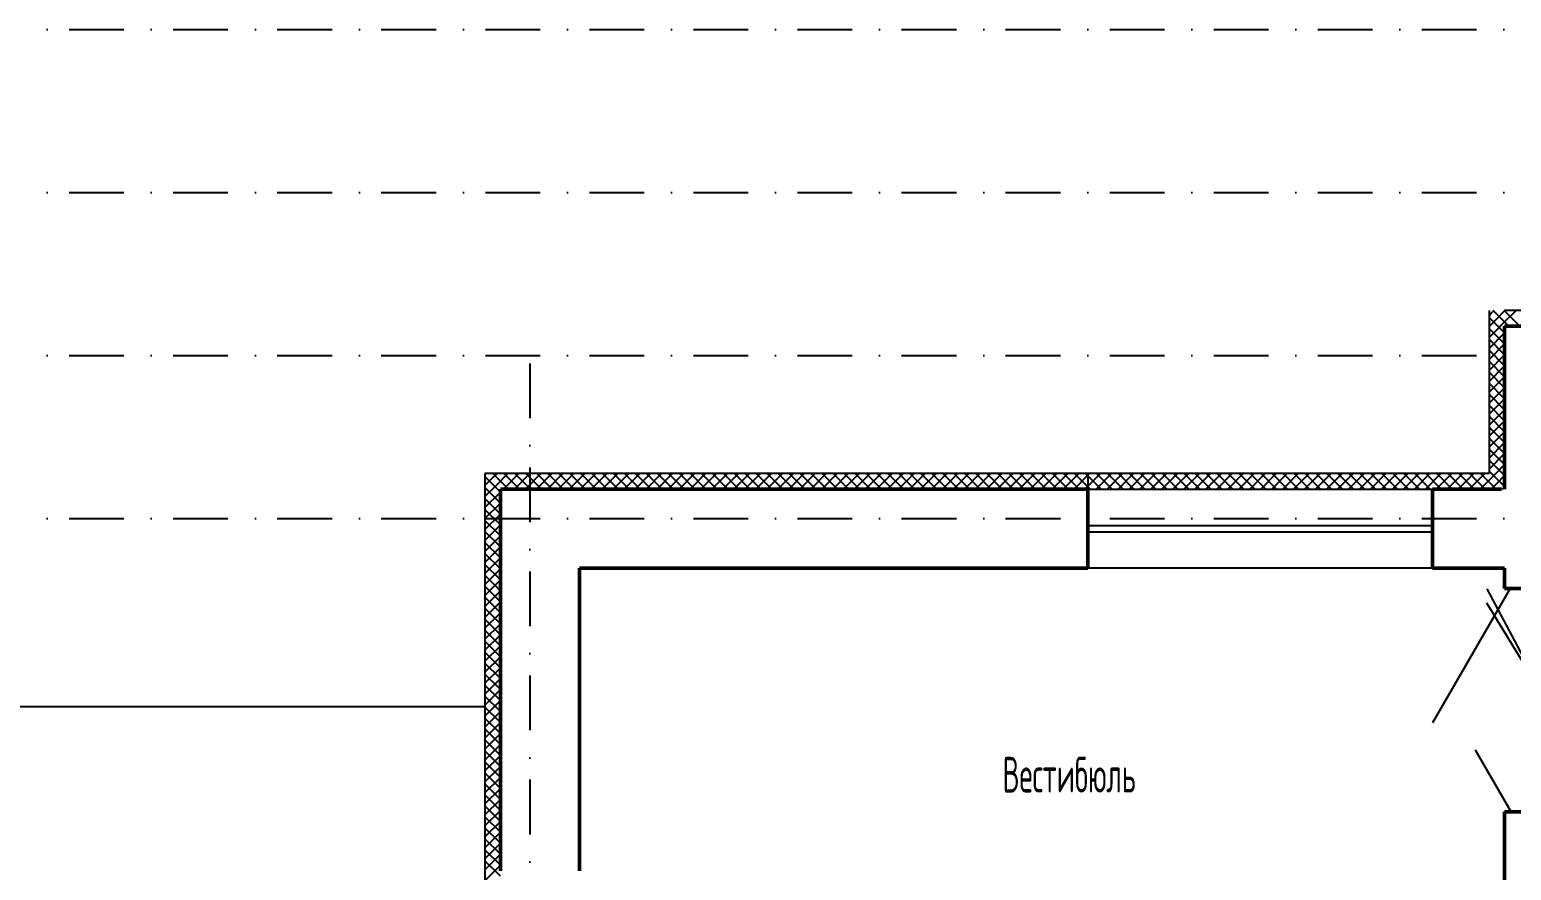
# Model space of a CAD drawing. Extents: x -1560602 to 321118, y -2308202 to -430103.
# Drawn here: x -1544803 to -1535256, y -2112761 to -2107345 of the extents above; entities that cross this region are included whole.
import ezdxf

# ---------------------------------------------------------------- set-up
doc = ezdxf.new("R2010")
doc.units = 0
doc.header["$MEASUREMENT"] = 0
doc.linetypes.add('Dot & Dashed', pattern=[670.277762, 352.777767, -176.388884, 0, -141.111112])
doc.linetypes.add('Штрихпунктирная', pattern=[0.670278, 0.352778, -0.176389, 0, -0.141111])
doc.layers.get('0').update_dxf_attribs({"color": 255, "linetype": 'CONTINUOUS'})
for name, color, linetype in [('Оси', 253, 'Dot & Dashed'), ('отделка', 240, 'CONTINUOUS'), ('Текст', 7, 'CONTINUOUS'), ('Утеплитель', 6, 'CONTINUOUS')]:
    doc.layers.add(name, color=color, linetype=linetype)
doc.layers.add('стены', color=5, linetype='CONTINUOUS', lineweight=50)
doc.styles.get("Standard").update_dxf_attribs({"font": 'spds.shx', "width": 0.7, "height": 250})

msp = doc.modelspace()

# ---------------------------------------------------------------- linework, layer by layer
at = {"color": 0}
for p, q in [((-1535415, -2110946.7, 0), (-1535036.6, -2111659, 0)), ((-1535036.6, -2111659, 0), (-1535415, -2111040.6, 0))]:
    msp.add_line(p, q, dxfattribs=at)
at = {"color": 0, "ltscale": 100}
msp.add_line((-1545589.3, -2111704.8), (-1541869.3, -2111704.8), dxfattribs=at)
at = {"layer": 'Оси', "color": 0, "linetype": 'Штрихпунктирная', "lineweight": -3, "ltscale": 1000}
for p, q in [((-1556614.6, -2107344.8), (-1508549.3, -2107344.8)), ((-1556614.6, -2108394.8), (-1497159.3, -2108394.8)), ((-1556614.6, -2109444.8), (-1497159.3, -2109444.8)), ((-1541579.3, -2109494.8), (-1541579.3, -2132549.8)), ((-1556614.6, -2110494.8), (-1497159.3, -2110494.8))]:
    msp.add_line(p, q, dxfattribs=at)
at = {"layer": 'отделка', "color": 0, "ltscale": 100}
for p, q in [((-1537984.3, -2110304.5), (-1535764.3, -2110304.5)), ((-1537984.3, -2110539.5), (-1535764.3, -2110539.5)), ((-1537984.3, -2110579.5), (-1535764.3, -2110579.5)), ((-1535764.3, -2110814.5), (-1537984.3, -2110814.5)), ((-1535264.3, -2110944.5), (-1535764.3, -2111810.5)), ((-1535256.8, -2112384.5), (-1535486.8, -2111986.1))]:
    msp.add_line(p, q, dxfattribs=at)
at = {"layer": 'стены', "color": 0, "linetype": 'Continuous'}
for p, q in [((-1535299.3, -2109254.4), (-1535299.3, -2110304.5)), ((-1534454.3, -2109254.4), (-1535299.3, -2109254.4)), ((-1537984.3, -2110304.5), (-1541769.3, -2110304.5)), ((-1541769.3, -2110304.5), (-1541769.3, -2112764.6)), ((-1537984.3, -2110304.5), (-1537984.3, -2110374.5)), ((-1537984.3, -2110304.5), (-1537984.3, -2110374.5)), ((-1535320.6, -2110304.5), (-1535764.3, -2110304.5)), ((-1535764.3, -2110304.5), (-1535764.3, -2110374.5)), ((-1535764.3, -2110304.5), (-1535764.3, -2110374.5)), ((-1537984.3, -2110374.5), (-1537984.3, -2110814.5)), ((-1535764.3, -2110374.5), (-1535764.3, -2110814.5)), ((-1541259.3, -2110814.5), (-1537984.3, -2110814.5)), ((-1541259.3, -2112764.6), (-1541259.3, -2110814.5)), ((-1535764.3, -2110814.5), (-1535299.3, -2110814.5)), ((-1535299.3, -2110814.5), (-1535299.3, -2110944.5)), ((-1534919.3, -2110944.5), (-1535299.3, -2110944.5)), ((-1535299.3, -2112384.5), (-1535299.3, -2117874.8)), ((-1531799.3, -2112384.5), (-1535299.3, -2112384.5))]:
    msp.add_line(p, q, dxfattribs=at)
at = {"layer": 'Утеплитель', "color": 0, "linetype": 'Continuous'}
for p, q in [((-1535399.3, -2109154.4), (-1535399.3, -2110204.5)), ((-1535399.3, -2109186.4), (-1535385.3, -2109172.3)), ((-1535343.3, -2109254.4), (-1535399.3, -2109198.5)), ((-1535396.7, -2109254.4), (-1535354.1, -2109211.9)), ((-1535385.3, -2109172.3), (-1535367.4, -2109154.4)), ((-1535299.3, -2109227.7), (-1535372.6, -2109154.4)), ((-1535354.1, -2109211.9), (-1535299.3, -2109157.1)), ((-1535299.3, -2109157), (-1535301.9, -2109154.4)), ((-1534454.3, -2109154.4), (-1535299.3, -2109154.4)), ((-1535299.3, -2109157.1), (-1535296.7, -2109154.4)), ((-1535299.3, -2109227.8), (-1535226, -2109154.4)), ((-1535201.9, -2109254.4), (-1535299.3, -2109157)), ((-1535399.3, -2109257.1), (-1535396.7, -2109254.4)), ((-1535399.3, -2109327.8), (-1535326, -2109254.4)), ((-1535299.3, -2109369.2), (-1535399.3, -2109269.2)), ((-1535399.3, -2109398.5), (-1535299.3, -2109298.5)), ((-1535299.3, -2109298.5), (-1535343.3, -2109254.4)), ((-1535326, -2109254.4), (-1535323, -2109251.5)), ((-1535323, -2109251.5), (-1535299.3, -2109227.8)), ((-1535272.6, -2109254.4), (-1535299.3, -2109227.7)), ((-1535299.3, -2109439.9), (-1535399.3, -2109339.9)), ((-1535399.3, -2109469.2), (-1535299.3, -2109369.2)), ((-1535299.3, -2109510.6), (-1535399.3, -2109410.6)), ((-1535399.3, -2109539.9), (-1535299.3, -2109439.9)), ((-1535299.3, -2109581.3), (-1535399.3, -2109481.3)), ((-1535399.3, -2109610.6), (-1535299.3, -2109510.6)), ((-1535299.3, -2109652), (-1535399.3, -2109552)), ((-1535399.3, -2109681.3), (-1535299.3, -2109581.3)), ((-1535299.3, -2109722.7), (-1535399.3, -2109622.7)), ((-1535399.3, -2109752.1), (-1535299.3, -2109652.1)), ((-1535299.3, -2109793.4), (-1535399.3, -2109693.4)), ((-1535399.3, -2109822.8), (-1535299.3, -2109722.8)), ((-1535299.3, -2109864.1), (-1535399.3, -2109764.1)), ((-1535399.3, -2109893.5), (-1535299.3, -2109793.5)), ((-1535299.3, -2109934.8), (-1535399.3, -2109834.8)), ((-1535399.3, -2109964.2), (-1535299.3, -2109864.2)), ((-1535299.3, -2110005.6), (-1535399.3, -2109905.6)), ((-1535399.3, -2110034.9), (-1535299.3, -2109934.9)), ((-1535299.3, -2110076.3), (-1535399.3, -2109976.3)), ((-1535399.3, -2110105.6), (-1535299.3, -2110005.6)), ((-1535299.3, -2110147), (-1535399.3, -2110047)), ((-1535399.3, -2110176.3), (-1535299.3, -2110076.3)), ((-1535312.5, -2110204.5), (-1535399.3, -2110117.7)), ((-1535356.7, -2110204.5), (-1535299.3, -2110147)), ((-1537984.3, -2110204.5), (-1541869.3, -2110204.5)), ((-1541869.3, -2110204.5), (-1541869.3, -2115924.6)), ((-1541869.3, -2110211.7), (-1541865.7, -2110208.1)), ((-1541769.3, -2110323.8), (-1541869.3, -2110223.8)), ((-1541869.3, -2110282.4), (-1541830.4, -2110243.4)), ((-1541865.7, -2110208.1), (-1541862.1, -2110204.5)), ((-1541830.4, -2110243.4), (-1541791.4, -2110204.5)), ((-1541717.9, -2110304.5), (-1541817.9, -2110204.5)), ((-1541795, -2110278.8), (-1541720.7, -2110204.5)), ((-1541750, -2110304.5), (-1541650, -2110204.5)), ((-1541647.2, -2110304.5), (-1541747.2, -2110204.5)), ((-1541679.3, -2110304.5), (-1541579.3, -2110204.5)), ((-1541576.5, -2110304.5), (-1541676.5, -2110204.5)), ((-1541608.6, -2110304.5), (-1541508.6, -2110204.5)), ((-1541505.8, -2110304.5), (-1541605.8, -2110204.5)), ((-1541537.9, -2110304.5), (-1541437.9, -2110204.5)), ((-1541435.1, -2110304.5), (-1541535.1, -2110204.5)), ((-1541467.1, -2110304.5), (-1541367.1, -2110204.5)), ((-1541364.4, -2110304.5), (-1541464.4, -2110204.5)), ((-1541396.4, -2110304.5), (-1541296.4, -2110204.5)), ((-1541293.7, -2110304.5), (-1541393.7, -2110204.5)), ((-1541325.7, -2110304.5), (-1541225.7, -2110204.5)), ((-1541223, -2110304.5), (-1541323, -2110204.5)), ((-1541255, -2110304.5), (-1541155, -2110204.5)), ((-1541152.2, -2110304.5), (-1541252.2, -2110204.5)), ((-1541184.3, -2110304.5), (-1541084.3, -2110204.5)), ((-1541081.5, -2110304.5), (-1541181.5, -2110204.5)), ((-1541113.6, -2110304.5), (-1541013.6, -2110204.5)), ((-1541010.8, -2110304.5), (-1541110.8, -2110204.5)), ((-1541042.9, -2110304.5), (-1540942.9, -2110204.5)), ((-1540940.1, -2110304.5), (-1541040.1, -2110204.5)), ((-1540972.2, -2110304.5), (-1540872.2, -2110204.5)), ((-1540869.4, -2110304.5), (-1540969.4, -2110204.5)), ((-1540901.5, -2110304.5), (-1540801.5, -2110204.5)), ((-1540798.7, -2110304.5), (-1540898.7, -2110204.5)), ((-1540830.7, -2110304.5), (-1540730.7, -2110204.5)), ((-1540728, -2110304.5), (-1540828, -2110204.5)), ((-1540760, -2110304.5), (-1540660, -2110204.5)), ((-1540657.3, -2110304.5), (-1540757.3, -2110204.5)), ((-1540689.3, -2110304.5), (-1540589.3, -2110204.5)), ((-1540586.6, -2110304.5), (-1540686.6, -2110204.5)), ((-1540618.6, -2110304.5), (-1540518.6, -2110204.5)), ((-1540515.8, -2110304.5), (-1540615.8, -2110204.5)), ((-1540547.9, -2110304.5), (-1540447.9, -2110204.5)), ((-1540445.1, -2110304.5), (-1540545.1, -2110204.5)), ((-1540477.2, -2110304.5), (-1540377.2, -2110204.5)), ((-1540374.4, -2110304.5), (-1540474.4, -2110204.5)), ((-1540406.5, -2110304.5), (-1540306.5, -2110204.5)), ((-1540303.7, -2110304.5), (-1540403.7, -2110204.5)), ((-1540335.8, -2110304.5), (-1540235.8, -2110204.5)), ((-1540233, -2110304.5), (-1540333, -2110204.5)), ((-1540265.1, -2110304.5), (-1540165.1, -2110204.5)), ((-1540162.3, -2110304.5), (-1540262.3, -2110204.5)), ((-1540194.4, -2110304.5), (-1540094.4, -2110204.5)), ((-1540091.6, -2110304.5), (-1540191.6, -2110204.5)), ((-1540123.6, -2110304.5), (-1540023.6, -2110204.5)), ((-1540020.9, -2110304.5), (-1540120.9, -2110204.5)), ((-1540052.9, -2110304.5), (-1539952.9, -2110204.5)), ((-1539950.2, -2110304.5), (-1540050.2, -2110204.5)), ((-1539982.2, -2110304.5), (-1539882.2, -2110204.5)), ((-1539879.5, -2110304.5), (-1539979.5, -2110204.5)), ((-1539911.5, -2110304.5), (-1539811.5, -2110204.5)), ((-1539808.7, -2110304.5), (-1539908.7, -2110204.5)), ((-1539840.8, -2110304.5), (-1539740.8, -2110204.5)), ((-1539738, -2110304.5), (-1539838, -2110204.5)), ((-1539770.1, -2110304.5), (-1539670.1, -2110204.5)), ((-1539667.3, -2110304.5), (-1539767.3, -2110204.5)), ((-1539699.4, -2110304.5), (-1539599.4, -2110204.5)), ((-1539596.6, -2110304.5), (-1539696.6, -2110204.5)), ((-1539628.7, -2110304.5), (-1539528.7, -2110204.5)), ((-1539525.9, -2110304.5), (-1539625.9, -2110204.5)), ((-1539558, -2110304.5), (-1539458, -2110204.5)), ((-1539455.2, -2110304.5), (-1539555.2, -2110204.5)), ((-1539487.2, -2110304.5), (-1539387.2, -2110204.5)), ((-1539384.5, -2110304.5), (-1539484.5, -2110204.5)), ((-1539416.5, -2110304.5), (-1539316.5, -2110204.5)), ((-1539313.8, -2110304.5), (-1539413.8, -2110204.5)), ((-1539345.8, -2110304.5), (-1539245.8, -2110204.5)), ((-1539243.1, -2110304.5), (-1539343.1, -2110204.5)), ((-1539275.1, -2110304.5), (-1539175.1, -2110204.5)), ((-1539172.3, -2110304.5), (-1539272.3, -2110204.5)), ((-1539204.4, -2110304.5), (-1539104.4, -2110204.5)), ((-1539101.6, -2110304.5), (-1539201.6, -2110204.5)), ((-1539133.7, -2110304.5), (-1539033.7, -2110204.5)), ((-1539030.9, -2110304.5), (-1539130.9, -2110204.5)), ((-1539063, -2110304.5), (-1538963, -2110204.5)), ((-1538960.2, -2110304.5), (-1539060.2, -2110204.5)), ((-1538992.3, -2110304.5), (-1538892.3, -2110204.5)), ((-1538889.5, -2110304.5), (-1538989.5, -2110204.5)), ((-1538921.6, -2110304.5), (-1538821.6, -2110204.5)), ((-1538818.8, -2110304.5), (-1538918.8, -2110204.5)), ((-1538850.8, -2110304.5), (-1538750.8, -2110204.5)), ((-1538748.1, -2110304.5), (-1538848.1, -2110204.5)), ((-1538780.1, -2110304.5), (-1538680.1, -2110204.5)), ((-1538677.4, -2110304.5), (-1538777.4, -2110204.5)), ((-1538709.4, -2110304.5), (-1538609.4, -2110204.5)), ((-1538606.7, -2110304.5), (-1538706.7, -2110204.5)), ((-1538638.7, -2110304.5), (-1538538.7, -2110204.5)), ((-1538536, -2110304.5), (-1538636, -2110204.5)), ((-1538568, -2110304.5), (-1538468, -2110204.5)), ((-1538465.2, -2110304.5), (-1538565.2, -2110204.5)), ((-1538497.3, -2110304.5), (-1538397.3, -2110204.5)), ((-1538394.5, -2110304.5), (-1538494.5, -2110204.5)), ((-1538426.6, -2110304.5), (-1538326.6, -2110204.5)), ((-1538323.8, -2110304.5), (-1538423.8, -2110204.5)), ((-1538355.9, -2110304.5), (-1538255.9, -2110204.5)), ((-1538253.1, -2110304.5), (-1538353.1, -2110204.5)), ((-1538285.2, -2110304.5), (-1538185.2, -2110204.5)), ((-1538182.4, -2110304.5), (-1538282.4, -2110204.5)), ((-1538214.5, -2110304.5), (-1538114.5, -2110204.5)), ((-1538111.7, -2110304.5), (-1538211.7, -2110204.5)), ((-1538143.7, -2110304.5), (-1538043.7, -2110204.5)), ((-1538041, -2110304.5), (-1538141, -2110204.5)), ((-1538073, -2110304.5), (-1537984.3, -2110215.7)), ((-1537984.3, -2110290.4), (-1538070.3, -2110204.5)), ((-1537984.3, -2110219.7), (-1537999.6, -2110204.5)), ((-1537984.3, -2110204.5), (-1537984.3, -2110304.5)), ((-1537984.3, -2110204.5), (-1537984.3, -2110304.5)), ((-1535399.3, -2110204.5), (-1537984.3, -2110204.5)), ((-1537984.3, -2110215.7), (-1537973, -2110204.5)), ((-1537984.3, -2110286.4), (-1537902.3, -2110204.5)), ((-1537899.6, -2110304.5), (-1537984.3, -2110219.7)), ((-1537931.6, -2110304.5), (-1537831.6, -2110204.5)), ((-1537828.8, -2110304.5), (-1537928.8, -2110204.5)), ((-1537860.9, -2110304.5), (-1537760.9, -2110204.5)), ((-1537758.1, -2110304.5), (-1537858.1, -2110204.5)), ((-1537790.2, -2110304.5), (-1537690.2, -2110204.5)), ((-1537687.4, -2110304.5), (-1537787.4, -2110204.5)), ((-1537719.5, -2110304.5), (-1537619.5, -2110204.5)), ((-1537616.7, -2110304.5), (-1537716.7, -2110204.5)), ((-1537648.8, -2110304.5), (-1537548.8, -2110204.5)), ((-1537546, -2110304.5), (-1537646, -2110204.5)), ((-1537578.1, -2110304.5), (-1537478.1, -2110204.5)), ((-1537475.3, -2110304.5), (-1537575.3, -2110204.5)), ((-1537507.3, -2110304.5), (-1537407.3, -2110204.5)), ((-1537404.6, -2110304.5), (-1537504.6, -2110204.5)), ((-1537436.6, -2110304.5), (-1537336.6, -2110204.5)), ((-1537333.9, -2110304.5), (-1537433.9, -2110204.5)), ((-1537365.9, -2110304.5), (-1537265.9, -2110204.5)), ((-1537263.2, -2110304.5), (-1537363.2, -2110204.5)), ((-1537295.2, -2110304.5), (-1537195.2, -2110204.5)), ((-1537192.4, -2110304.5), (-1537292.4, -2110204.5)), ((-1537224.5, -2110304.5), (-1537124.5, -2110204.5)), ((-1537121.7, -2110304.5), (-1537221.7, -2110204.5)), ((-1537153.8, -2110304.5), (-1537053.8, -2110204.5)), ((-1537051, -2110304.5), (-1537151, -2110204.5)), ((-1537083.1, -2110304.5), (-1536983.1, -2110204.5)), ((-1536980.3, -2110304.5), (-1537080.3, -2110204.5)), ((-1537012.4, -2110304.5), (-1536912.4, -2110204.5)), ((-1536909.6, -2110304.5), (-1537009.6, -2110204.5)), ((-1536941.7, -2110304.5), (-1536841.7, -2110204.5)), ((-1536838.9, -2110304.5), (-1536938.9, -2110204.5)), ((-1536870.9, -2110304.5), (-1536770.9, -2110204.5)), ((-1536768.2, -2110304.5), (-1536868.2, -2110204.5)), ((-1536800.2, -2110304.5), (-1536700.2, -2110204.5)), ((-1536697.5, -2110304.5), (-1536797.5, -2110204.5)), ((-1536729.5, -2110304.5), (-1536629.5, -2110204.5)), ((-1536626.8, -2110304.5), (-1536726.8, -2110204.5)), ((-1536658.8, -2110304.5), (-1536558.8, -2110204.5)), ((-1536556.1, -2110304.5), (-1536656.1, -2110204.5)), ((-1536588.1, -2110304.5), (-1536488.1, -2110204.5)), ((-1536485.3, -2110304.5), (-1536585.3, -2110204.5)), ((-1536517.4, -2110304.5), (-1536417.4, -2110204.5)), ((-1536414.6, -2110304.5), (-1536514.6, -2110204.5)), ((-1536446.7, -2110304.5), (-1536346.7, -2110204.5)), ((-1536343.9, -2110304.5), (-1536443.9, -2110204.5)), ((-1536376, -2110304.5), (-1536276, -2110204.5)), ((-1536273.2, -2110304.5), (-1536373.2, -2110204.5)), ((-1536305.3, -2110304.5), (-1536205.3, -2110204.5)), ((-1536202.5, -2110304.5), (-1536302.5, -2110204.5)), ((-1536234.6, -2110304.5), (-1536134.6, -2110204.5)), ((-1536131.8, -2110304.5), (-1536231.8, -2110204.5)), ((-1536163.8, -2110304.5), (-1536063.8, -2110204.5)), ((-1536061.1, -2110304.5), (-1536161.1, -2110204.5)), ((-1536093.1, -2110304.5), (-1535993.1, -2110204.5)), ((-1535990.4, -2110304.5), (-1536090.4, -2110204.5)), ((-1536022.4, -2110304.5), (-1535922.4, -2110204.5)), ((-1535919.7, -2110304.5), (-1536019.7, -2110204.5)), ((-1535951.7, -2110304.5), (-1535851.7, -2110204.5)), ((-1535848.9, -2110304.5), (-1535948.9, -2110204.5)), ((-1535881, -2110304.5), (-1535781, -2110204.5)), ((-1535778.2, -2110304.5), (-1535878.2, -2110204.5)), ((-1535810.3, -2110304.5), (-1535710.3, -2110204.5)), ((-1535707.5, -2110304.5), (-1535807.5, -2110204.5)), ((-1535739.6, -2110304.5), (-1535639.6, -2110204.5)), ((-1535636.8, -2110304.5), (-1535736.8, -2110204.5)), ((-1535668.9, -2110304.5), (-1535568.9, -2110204.5)), ((-1535566.1, -2110304.5), (-1535666.1, -2110204.5)), ((-1535598.2, -2110304.5), (-1535498.2, -2110204.5)), ((-1535495.4, -2110304.5), (-1535595.4, -2110204.5)), ((-1535527.4, -2110304.5), (-1535427.4, -2110204.5)), ((-1535424.7, -2110304.5), (-1535524.7, -2110204.5)), ((-1535456.7, -2110304.5), (-1535399.3, -2110247)), ((-1535399.3, -2110259.1), (-1535454, -2110204.5)), ((-1535383.3, -2110204.5), (-1535399.3, -2110188.4)), ((-1535399.3, -2110247), (-1535380.6, -2110228.3)), ((-1535354, -2110304.5), (-1535399.3, -2110259.1)), ((-1535386, -2110304.5), (-1535349.4, -2110267.9)), ((-1535299.3, -2110288.4), (-1535383.3, -2110204.5)), ((-1535380.6, -2110228.3), (-1535356.7, -2110204.5)), ((-1535349.4, -2110267.9), (-1535299.3, -2110217.7)), ((-1535299.3, -2110217.7), (-1535312.5, -2110204.5)), ((-1541869.3, -2110353.1), (-1541795, -2110278.8)), ((-1541769.3, -2110394.5), (-1541869.3, -2110294.5)), ((-1541869.3, -2110423.8), (-1541769.3, -2110323.8)), ((-1538002.3, -2110304.5), (-1537984.3, -2110286.4)), ((-1537970.3, -2110304.5), (-1537984.3, -2110290.4)), ((-1535315.3, -2110304.5), (-1535299.3, -2110288.5)), ((-1541769.3, -2110465.2), (-1541869.3, -2110365.2)), ((-1541869.3, -2110494.5), (-1541769.3, -2110394.5)), ((-1541769.3, -2110535.9), (-1541869.3, -2110435.9)), ((-1541869.3, -2110565.2), (-1541769.3, -2110465.2)), ((-1541769.3, -2110606.6), (-1541869.3, -2110506.6)), ((-1541869.3, -2110635.9), (-1541769.3, -2110535.9)), ((-1541769.3, -2110677.3), (-1541869.3, -2110577.3)), ((-1541869.3, -2110706.6), (-1541769.3, -2110606.6)), ((-1541769.3, -2110748), (-1541869.3, -2110648)), ((-1541869.3, -2110777.3), (-1541769.3, -2110677.3)), ((-1541769.3, -2110818.8), (-1541869.3, -2110718.8)), ((-1541869.3, -2110848), (-1541769.3, -2110748)), ((-1541769.3, -2110889.5), (-1541869.3, -2110789.5)), ((-1541869.3, -2110918.8), (-1541769.3, -2110818.8)), ((-1541769.3, -2110960.2), (-1541869.3, -2110860.2)), ((-1541869.3, -2110989.5), (-1541769.3, -2110889.5)), ((-1541769.3, -2111030.9), (-1541869.3, -2110930.9)), ((-1541869.3, -2111060.2), (-1541769.3, -2110960.2)), ((-1541769.3, -2111101.6), (-1541869.3, -2111001.6)), ((-1541869.3, -2111130.9), (-1541769.3, -2111030.9)), ((-1541769.3, -2111172.3), (-1541869.3, -2111072.3)), ((-1541869.3, -2111201.6), (-1541769.3, -2111101.6)), ((-1541769.3, -2111243), (-1541869.3, -2111143)), ((-1541869.3, -2111272.3), (-1541769.3, -2111172.3)), ((-1541769.3, -2111313.7), (-1541869.3, -2111213.7)), ((-1541869.3, -2111343), (-1541769.3, -2111243)), ((-1541769.3, -2111384.4), (-1541869.3, -2111284.4)), ((-1541869.3, -2111413.7), (-1541769.3, -2111313.7)), ((-1541769.3, -2111455.2), (-1541869.3, -2111355.2)), ((-1541869.3, -2111484.4), (-1541769.3, -2111384.4)), ((-1541769.3, -2111525.9), (-1541869.3, -2111425.9)), ((-1541869.3, -2111555.2), (-1541769.3, -2111455.2)), ((-1541769.3, -2111596.6), (-1541869.3, -2111496.6)), ((-1541869.3, -2111625.9), (-1541769.3, -2111525.9)), ((-1541769.3, -2111667.3), (-1541869.3, -2111567.3)), ((-1541869.3, -2111696.6), (-1541769.3, -2111596.6)), ((-1541769.3, -2111738), (-1541869.3, -2111638)), ((-1541869.3, -2111767.3), (-1541769.3, -2111667.3)), ((-1541769.3, -2111808.7), (-1541869.3, -2111708.7)), ((-1541869.3, -2111838), (-1541769.3, -2111738)), ((-1541769.3, -2111879.4), (-1541869.3, -2111779.4)), ((-1541869.3, -2111908.7), (-1541769.3, -2111808.7)), ((-1541769.3, -2111950.1), (-1541869.3, -2111850.1)), ((-1541869.3, -2111979.4), (-1541769.3, -2111879.4)), ((-1541769.3, -2112020.8), (-1541869.3, -2111920.8)), ((-1541869.3, -2112050.1), (-1541769.3, -2111950.1)), ((-1541769.3, -2112091.5), (-1541869.3, -2111991.5)), ((-1541869.3, -2112120.8), (-1541769.3, -2112020.8)), ((-1541769.3, -2112162.3), (-1541869.3, -2112062.3)), ((-1541869.3, -2112191.5), (-1541769.3, -2112091.5)), ((-1541769.3, -2112233), (-1541869.3, -2112133)), ((-1541869.3, -2112262.3), (-1541769.3, -2112162.3)), ((-1541769.3, -2112303.7), (-1541869.3, -2112203.7)), ((-1541869.3, -2112333), (-1541769.3, -2112233)), ((-1541769.3, -2112374.4), (-1541869.3, -2112274.4)), ((-1541869.3, -2112403.7), (-1541769.3, -2112303.7)), ((-1541769.3, -2112445.1), (-1541869.3, -2112345.1)), ((-1541869.3, -2112474.4), (-1541769.3, -2112374.4)), ((-1541769.3, -2112515.8), (-1541869.3, -2112415.8)), ((-1541869.3, -2112545.1), (-1541769.3, -2112445.1)), ((-1541769.3, -2112586.5), (-1541869.3, -2112486.5)), ((-1541869.3, -2112615.8), (-1541769.3, -2112515.8)), ((-1541769.3, -2112657.2), (-1541869.3, -2112557.2)), ((-1541869.3, -2112686.5), (-1541769.3, -2112586.5)), ((-1541769.3, -2112727.9), (-1541869.3, -2112627.9)), ((-1541869.3, -2112757.2), (-1541769.3, -2112657.2)), ((-1541769.3, -2112798.7), (-1541869.3, -2112698.7)), ((-1541869.3, -2112827.9), (-1541769.3, -2112727.9))]:
    msp.add_line(p, q, dxfattribs=at)

# ---------------------------------------------------------------- texts
at = {"layer": 'Текст', "color": 0, "linetype": 'Continuous', "width": 0.7}
msp.add_text('Вестибюль', height=230, dxfattribs=at).set_placement((-1538533.9, -2112259.4))

doc.saveas('drawing.dxf')
